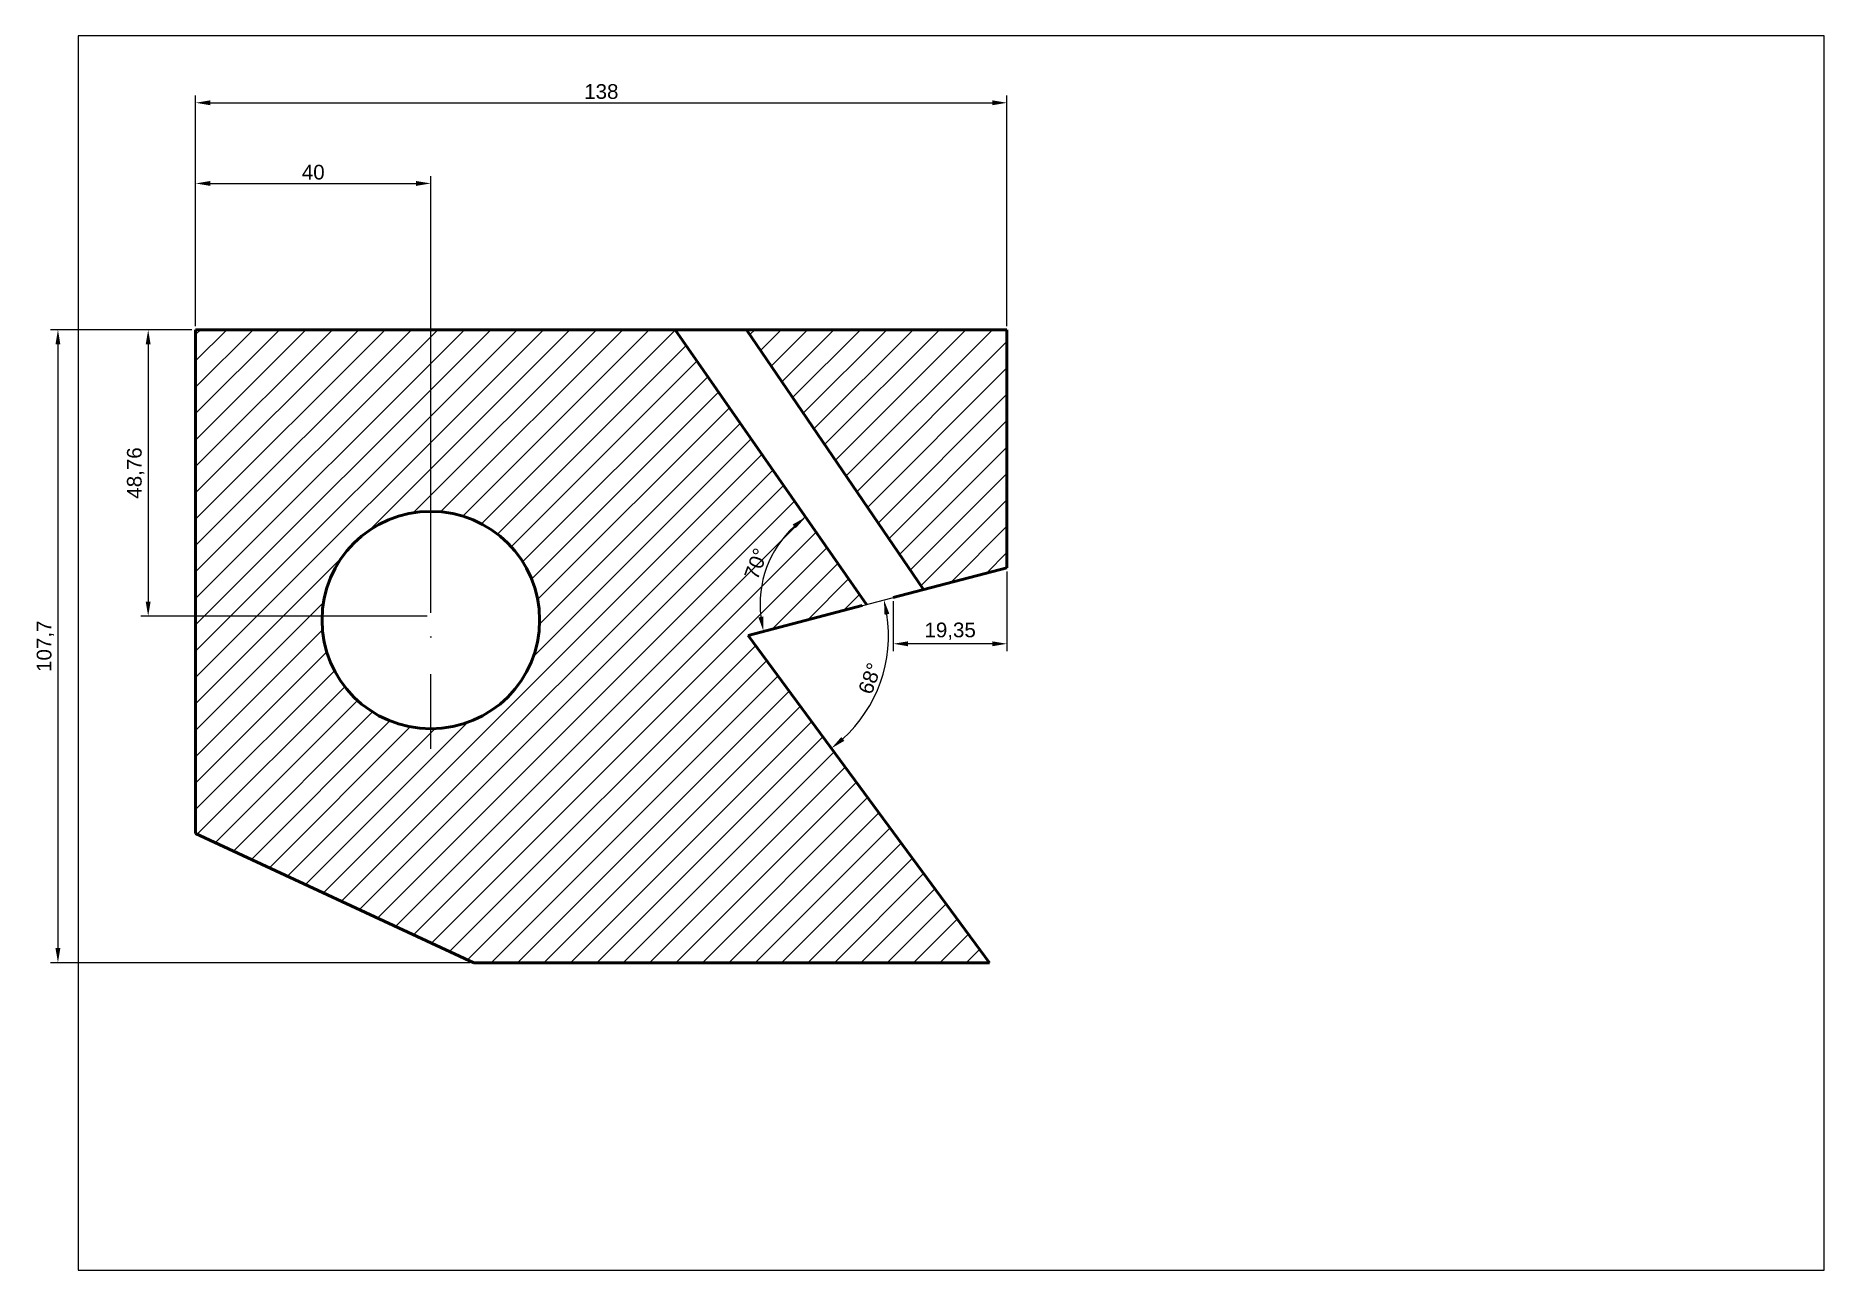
# Model space of a CAD drawing. Header units: millimetres. Extents: x -7 to 297, y 0 to 210.
import ezdxf

# ---------------------------------------------------------------- set-up
doc = ezdxf.new("R2010")
doc.units = ezdxf.units.MM
doc.linetypes.add('KRESKAKROPKA', pattern=[25.4, 12.7, -6.35, 0, -6.35])
doc.layers.add('kontur', color=7, linetype='Continuous', lineweight=50)
doc.layers.add('osie', color=1, linetype='KRESKAKROPKA', lineweight=20)
doc.layers.add('kreskowanie', color=5, linetype='Continuous')
doc.layers.add('wymiar', color=1, linetype='Continuous')
doc.styles.get("Standard").update_dxf_attribs({"font": 'arial.ttf'})
doc.dimstyles.new('ISO-25', dxfattribs={"dimtxt": 2.5, "dimasz": 2.5, "dimexe": 1.25, "dimexo": 0.625, "dimtad": 1, "dimtxsty": 'Standard', "dimcen": 2.5, "dimadec": 0, "dimazin": 0, "dimtfac": 1, "dimtmove": 0, "dimatfit": 3, "dimfxl": 1, "dimarcsym": 0})

# ---------------------------------------------------------------- blocks, each defined once
blk = doc.blocks.new('*D3')
at = {"layer": 'Defpoints', "color": 0, "transparency": 16777216}
for p in [(158, 119.51), (114, 108), (114, 108), (134.47, 95.76), (155, 52.3)]:
    blk.add_point(p, dxfattribs=at)
at = {"layer": 'wymiar', "color": 0, "lineweight": -2, "transparency": 16777216}
blk.add_arc((114, 108), 23.85, 312.365, 8.6538, dxfattribs=at)
at = {"layer": 'wymiar', "color": 0, "transparency": 16777216}
for points in [[(137.17, 111.5), (137.99, 111.67), (137.07, 114.04)], [(130.34, 90.06), (129.81, 90.7), (128.14, 88.79)]]:
    blk.add_solid(points, dxfattribs=at)
at = {"layer": 'wymiar', "color": 0, "transparency": 16777216, "insert": (134.69, 100.68), "char_height": 2.5, "attachment_point": 5, "rotation": 70.5094}
blk.add_mtext('68°', dxfattribs=at)
blk = doc.blocks.new('*D6')
at = {"layer": 'Defpoints', "color": 0, "transparency": 16777216}
for p in [(20, 160), (-3.42, 52.3), (67.3, 52.3)]:
    blk.add_point(p, dxfattribs=at)
at = {"layer": 'wymiar', "color": 0, "lineweight": -2, "transparency": 16777216}
for p, q in [((19.38, 160), (-4.67, 160)), ((-3.42, 157.5), (-3.42, 54.8)), ((66.68, 52.3), (-4.67, 52.3))]:
    blk.add_line(p, q, dxfattribs=at)
at = {"layer": 'wymiar', "color": 0, "transparency": 16777216}
for points in [[(-3.84, 157.5), (-3.01, 157.5), (-3.42, 160)], [(-3.84, 54.8), (-3.01, 54.8), (-3.42, 52.3)]]:
    blk.add_solid(points, dxfattribs=at)
at = {"layer": 'wymiar', "color": 0, "transparency": 16777216, "insert": (-5.55, 106.15), "char_height": 2.5, "attachment_point": 5, "rotation": 90}
blk.add_mtext('107,7', dxfattribs=at)
blk = doc.blocks.new('*D7')
at = {"layer": 'Defpoints', "color": 0, "transparency": 16777216}
for p in [(20, 160), (11.93, 111.24), (60, 111.24)]:
    blk.add_point(p, dxfattribs=at)
at = {"layer": 'wymiar', "color": 0, "lineweight": -2, "transparency": 16777216}
for p, q in [((19.38, 160), (10.68, 160)), ((11.93, 157.5), (11.93, 113.74)), ((59.38, 111.24), (10.68, 111.24))]:
    blk.add_line(p, q, dxfattribs=at)
at = {"layer": 'wymiar', "color": 0, "transparency": 16777216}
for points in [[(11.51, 157.5), (12.34, 157.5), (11.93, 160)], [(11.51, 113.74), (12.34, 113.74), (11.93, 111.24)]]:
    blk.add_solid(points, dxfattribs=at)
at = {"layer": 'wymiar', "color": 0, "transparency": 16777216, "insert": (9.8, 135.62), "char_height": 2.5, "attachment_point": 5, "rotation": 90}
blk.add_mtext('48,76', dxfattribs=at)
blk = doc.blocks.new('*D8')
at = {"layer": 'Defpoints', "color": 0, "transparency": 16777216}
for p in [(60, 184.88), (20, 160), (60, 111.24)]:
    blk.add_point(p, dxfattribs=at)
at = {"layer": 'wymiar', "color": 0, "lineweight": -2, "transparency": 16777216}
for p, q in [((20, 160.62), (20, 186.13)), ((60, 111.86), (60, 186.13)), ((22.5, 184.88), (57.5, 184.88))]:
    blk.add_line(p, q, dxfattribs=at)
at = {"layer": 'wymiar', "color": 0, "transparency": 16777216}
for points in [[(22.5, 185.29), (22.5, 184.46), (20, 184.88)], [(57.5, 185.29), (57.5, 184.46), (60, 184.88)]]:
    blk.add_solid(points, dxfattribs=at)
at = {"layer": 'wymiar', "color": 0, "transparency": 16777216, "insert": (40, 186.78), "char_height": 2.5, "attachment_point": 5}
blk.add_mtext('40', dxfattribs=at)
blk = doc.blocks.new('*D9')
at = {"layer": 'Defpoints', "color": 0, "transparency": 16777216}
for p in [(158, 198.6), (20, 160), (158, 160)]:
    blk.add_point(p, dxfattribs=at)
at = {"layer": 'wymiar', "color": 0, "lineweight": -2, "transparency": 16777216}
for p, q in [((20, 160.62), (20, 199.85)), ((22.5, 198.6), (155.5, 198.6)), ((158, 160.62), (158, 199.85))]:
    blk.add_line(p, q, dxfattribs=at)
at = {"layer": 'wymiar', "color": 0, "transparency": 16777216}
for points in [[(22.5, 199.02), (22.5, 198.18), (20, 198.6)], [(155.5, 199.02), (155.5, 198.18), (158, 198.6)]]:
    blk.add_solid(points, dxfattribs=at)
at = {"layer": 'wymiar', "color": 0, "transparency": 16777216, "insert": (89, 200.5), "char_height": 2.5, "attachment_point": 5}
blk.add_mtext('138', dxfattribs=at)
blk = doc.blocks.new('*D10')
at = {"layer": 'Defpoints', "color": 0, "transparency": 16777216}
for p in [(158, 119.51), (138.65, 114.45), (138.65, 106.57)]:
    blk.add_point(p, dxfattribs=at)
at = {"layer": 'wymiar', "color": 0, "lineweight": -2, "transparency": 16777216}
for p, q in [((158, 118.89), (158, 105.32)), ((138.65, 113.82), (138.65, 105.32)), ((155.5, 106.57), (141.15, 106.57))]:
    blk.add_line(p, q, dxfattribs=at)
at = {"layer": 'wymiar', "color": 0, "transparency": 16777216}
for points in [[(141.15, 106.98), (141.15, 106.15), (138.65, 106.57)], [(155.5, 106.98), (155.5, 106.15), (158, 106.57)]]:
    blk.add_solid(points, dxfattribs=at)
at = {"layer": 'wymiar', "color": 0, "transparency": 16777216, "insert": (148.33, 108.69), "char_height": 2.5, "attachment_point": 5}
blk.add_mtext('19,35', dxfattribs=at)
blk = doc.blocks.new('*D11')
at = {"layer": 'Defpoints', "color": 0, "transparency": 16777216}
for p in [(101.53, 160), (118.73, 122.81), (133.35, 113.06), (134.09, 113.26), (114, 108)]:
    blk.add_point(p, dxfattribs=at)
at = {"layer": 'wymiar', "color": 0, "lineweight": -2, "transparency": 16777216}
blk.add_arc((134.09, 113.26), 18.1, 132.7818, 186.7407, dxfattribs=at)
at = {"layer": 'wymiar', "color": 0, "transparency": 16777216}
for points in [[(121.54, 126.86), (122.06, 126.21), (123.75, 128.11)], [(116.53, 111.21), (115.71, 111.06), (116.59, 108.68)]]:
    blk.add_solid(points, dxfattribs=at)
at = {"layer": 'wymiar', "color": 0, "transparency": 16777216, "insert": (115.33, 120.18), "char_height": 2.5, "attachment_point": 5, "rotation": 69.7613}
blk.add_mtext('70°', dxfattribs=at)

msp = doc.modelspace()

# ---------------------------------------------------------------- hatches: boundary and pattern name
at = {"layer": 'kreskowanie'}
h = msp.add_hatch(dxfattribs=at)
h.set_pattern_fill('ANSI31', color=256)
h.paths.add_polyline_path([(101.535, 160), (20, 160), (20, 74.3), (67.3, 52.3), (114, 52.3), (155, 52.3), (114, 108), (133.349, 113.063), (134.094, 113.258)])
h.paths.add_polyline_path([(78.5, 110.596, -1), (41.5, 110.596, -1)], flags=16)
h.paths.add_polyline_path([(158, 160), (113.677, 160), (143.786, 115.793), (158, 119.512)])

# ---------------------------------------------------------------- linework, layer by layer
for p, q in [((114, 108), (158, 119.512)), ((158, 119.512), (138.651, 114.45)), ((114, 108), (133.349, 113.063))]:
    msp.add_line(p, q)
msp.add_lwpolyline([(0, 0), (297, 0), (297, 210), (0, 210)], close=True)
at = {"layer": 'kontur', "lineweight": 50}
for p, q in [((20, 160), (158, 160)), ((20, 160), (20, 74.3)), ((134.094, 113.258), (101.535, 160)), ((143.786, 115.793), (113.677, 160)), ((158, 160), (158, 119.512)), ((158, 119.512), (138.651, 114.45)), ((114, 108), (133.349, 113.063)), ((155, 52.3), (114, 108)), ((20, 74.3), (67.3, 52.3)), ((67.3, 52.3), (114, 52.3)), ((114, 52.3), (155, 52.3))]:
    msp.add_line(p, q, dxfattribs=at)
msp.add_circle((60, 110.596), 18.5, dxfattribs=at)
at = {"layer": 'osie'}
msp.add_line((60, 88.68), (60, 133.799), dxfattribs=at)

# ---------------------------------------------------------------- dimensions: what is measured, and where the dimension line sits
at = {"layer": 'wymiar'}
for base, p1, p2, picture, middle in [((158, 198.599), (20, 160), (158, 160), '*D9', (89, 200.502)), ((60, 184.875), (20, 160), (60, 111.24), '*D8', (40, 186.777)), ((138.651, 106.566), (158, 119.512), (138.651, 114.45), '*D10', (148.326, 108.693))]:
    dim = msp.add_linear_dim(base=base, p1=p1, p2=p2, dimstyle='ISO-25', dxfattribs=at)
    dim.commit()
    dim.dimension.update_dxf_attribs({"geometry": picture, "text_midpoint": middle})
for base, p2, picture, middle in [((-3.425, 52.3), (67.3, 52.3), '*D6', (-5.552, 106.15)), ((11.925, 111.24), (60, 111.24), '*D7', (9.798, 135.62))]:
    dim = msp.add_linear_dim(base=base, p1=(20, 160), p2=p2, angle=90, dimstyle='ISO-25', dxfattribs=at)
    dim.commit()
    dim.dimension.update_dxf_attribs({"geometry": picture, "text_midpoint": middle})
for base, line1, line2, picture, middle in [((118.727, 122.813), ((134.094, 113.258), (101.535, 160)), ((114, 108), (133.349, 113.063)), '*D11', (115.331, 120.175)), ((134.47, 95.761), ((155, 52.3), (114, 108)), ((114, 108), (158, 119.512)), '*D3', (134.691, 100.677))]:
    dim = msp.add_angular_dim_2l(base=base, line1=line1, line2=line2, dimstyle='ISO-25', dxfattribs=at)
    dim.commit()
    dim.dimension.update_dxf_attribs({"geometry": picture, "text_midpoint": middle})

doc.saveas('drawing.dxf')
